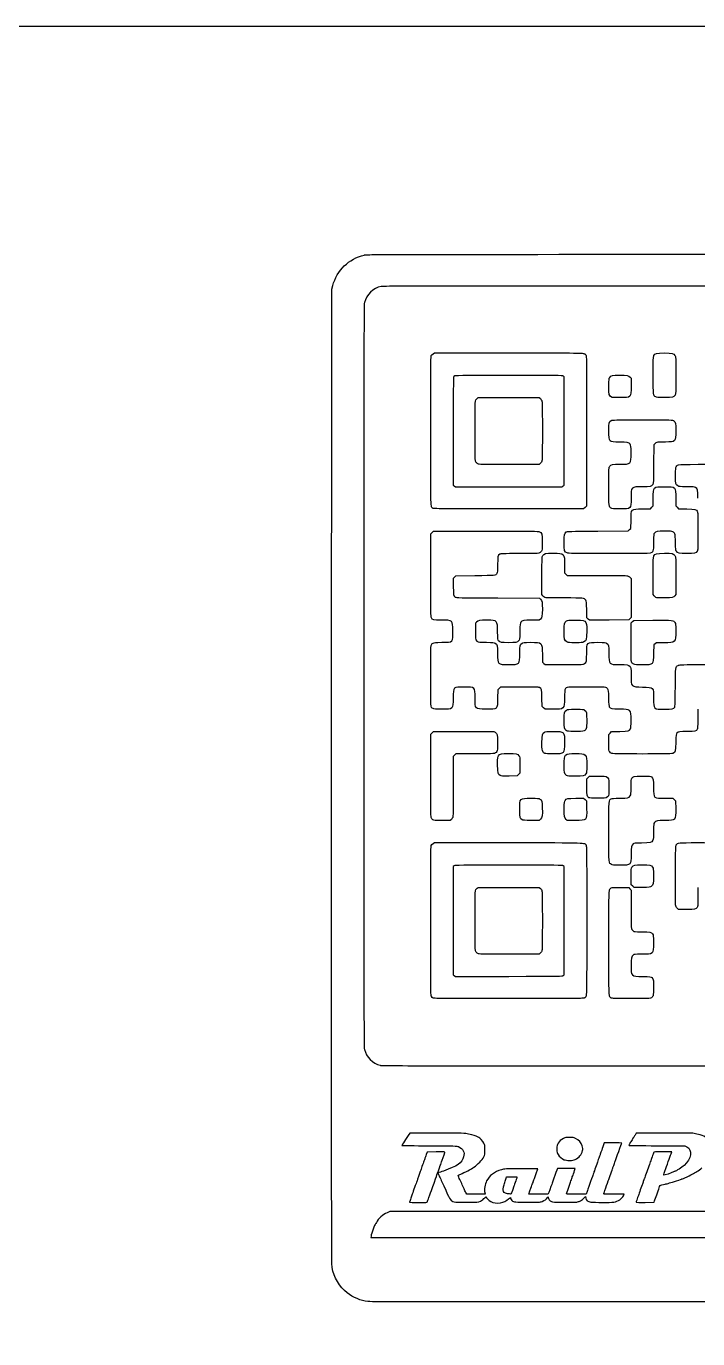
# Model space of a CAD drawing. Extents: x -1 to 1702, y -1 to 1135.
# Drawn here: x 1276.4 to 1483.6, y 445.6 to 850.6 of the extents above; entities that cross this region are included whole.
import ezdxf

# ---------------------------------------------------------------- set-up
doc = ezdxf.new("R2010")
doc.units = 0
doc.layers.get('0').update_dxf_attribs({"linetype": 'CONTINUOUS'})

msp = doc.modelspace()

# ---------------------------------------------------------------- linework, layer by layer
at = {"color": 7}
for points in [[(-1.300459, 850.558845), (1702.300343, 850.558845), (1702.300343, -1.300506), (-1.300459, -1.300506)], [(1456.913359, 736.163947)], [(1470.575358, 736.212922)], [(1456.844284, 701.859818)], [(1443.264334, 688.058866)], [(1470.663108, 674.331354)], [(1443.219484, 660.625532)], [(1443.001159, 633.27799)], [(1436.371909, 626.23579)], [(1422.59336, 619.400478)], [(1443.082309, 619.460981)], [(1450.006684, 612.557546)], [(1442.086909, 557.70656)], [(1401.92231, 550.740275)], [(1456.831009, 550.765768)], [(1445.767384, 500.943322)], [(1425.779509, 490.298384)]]:
    msp.add_lwpolyline(points, close=True, dxfattribs=at)
for points in [[(1370.608761, 619.037936), (1370.639511, 769.397924), (1370.958636, 770.552196)], [(1401.88901, 749.504167), (1402.294985, 749.777767), (1425.227284, 749.777287)], [(1442.023309, 708.746483), (1442.339509, 708.995191), (1442.339509, 725.71983), (1442.339509, 742.44432), (1442.072809, 742.631122)], [(1462.671783, 742.325055), (1462.979508, 741.959355), (1462.979508, 739.502602)], [(1415.52116, 735.717622), (1415.85191, 735.977767), (1425.246484, 735.977767), (1434.641134, 735.977767), (1435.006759, 735.670057)], [(1408.13951, 725.70804), (1408.13951, 708.995348), (1408.45571, 708.746641), (1408.77191, 708.497926), (1425.239509, 708.497926), (1441.707109, 708.497926), (1442.023309, 708.746483)], [(1449.270409, 725.532705), (1449.239659, 702.479318), (1448.791459, 702.068543), (1448.343184, 701.657768), (1425.271459, 701.660768)], [(1470.290583, 721.74843), (1469.999508, 721.438733), (1469.939508, 715.47825)], [(1415.712035, 715.555388), (1415.70881, 715.555395)], [(1435.015684, 715.75095), (1434.647059, 715.397768), (1425.384859, 715.366118)], [(1466.439033, 701.657791), (1468.998483, 701.717791), (1469.409033, 702.166028), (1469.819508, 702.614266), (1469.819508, 704.967893)], [(1476.779508, 704.967893), (1476.779508, 702.614266), (1477.189983, 702.166028), (1477.600533, 701.717791), (1480.159983, 701.657791)], [(1401.870335, 701.868151), (1401.870185, 701.868346)], [(1452.741859, 694.817791), (1462.135008, 694.877791), (1462.527258, 695.269794), (1462.919508, 695.661789), (1462.979508, 698.209793)], [(1401.20786, 681.247291), (1401.23936, 693.973456), (1401.631685, 694.365744), (1402.023935, 694.758031), (1418.170835, 694.789306)], [(1442.459509, 684.337711), (1442.459509, 681.953836), (1442.867509, 681.545836), (1443.275509, 681.137836), (1452.377509, 681.137116)], [(1414.819385, 681.018016), (1408.839485, 680.958016), (1408.489385, 680.566126), (1408.13936, 680.174229), (1408.13936, 677.721774)], [(1435.773109, 674.887329), (1435.499509, 675.293327), (1435.499959, 681.065581)], [(1462.671783, 680.525071), (1462.979508, 680.159371), (1462.979508, 674.170472), (1462.979508, 668.181572), (1462.629408, 667.789682), (1462.279308, 667.397784), (1456.214884, 667.364559), (1450.150459, 667.331334), (1449.754984, 667.684344), (1449.754984, 667.684449)], [(1470.093108, 674.887329), (1469.819508, 675.293327), (1469.819508, 681.007456)], [(1476.779058, 681.065581), (1476.779508, 675.293327), (1476.505908, 674.887329)], [(1421.90666, 674.178017), (1434.773959, 674.118017), (1435.085059, 673.806917)], [(1449.754984, 667.684449), (1449.359509, 668.037459), (1449.299509, 670.597644)], [(1415.28821, 666.726662), (1414.97936, 666.359627), (1414.97936, 663.962874)], [(1435.023859, 667.668017), (1434.655609, 667.338017), (1432.347484, 667.331267)], [(1463.008083, 660.58561), (1463.039583, 666.493382), (1463.431833, 666.885609), (1463.824008, 667.277837), (1469.731833, 667.307837)], [(1473.091458, 660.380455), (1470.783408, 660.377455), (1470.391458, 660.027647), (1469.999583, 659.677847), (1469.939583, 657.117647)], [(1435.618459, 656.857832), (1435.679209, 654.357647), (1436.071084, 654.007832), (1436.463034, 653.658032), (1442.384884, 653.658032)], [(1463.851983, 653.71537), (1463.851908, 653.715752)], [(1428.486559, 646.671295), (1422.663935, 646.637995), (1422.27176, 646.245992), (1421.87951, 645.853997), (1421.81951, 643.305993)], [(1438.887784, 639.859458), (1436.455984, 639.857958), (1436.007784, 640.268455), (1435.559509, 640.678953), (1435.499509, 643.238455)], [(1401.203885, 619.545648), (1401.239135, 632.17336), (1401.631385, 632.56564), (1402.02371, 632.957935), (1411.36046, 632.990035), (1420.697285, 633.02221), (1421.106485, 632.746465)], [(1456.139509, 629.555635), (1456.139509, 632.06122), (1456.549984, 632.509458), (1456.960534, 632.957695), (1459.519983, 633.017695)], [(1414.73096, 626.057928), (1408.955135, 626.057928), (1408.547135, 625.649928), (1408.139135, 625.241928), (1408.139135, 616.199928)], [(1457.029009, 626.22805), (1457.029309, 626.22829)], [(1428.659509, 622.679988), (1428.659509, 620.174403), (1428.248959, 619.726166), (1427.838409, 619.277928), (1425.398959, 619.247028)], [(1449.299509, 615.865698), (1449.299509, 618.401921), (1449.707509, 618.809921), (1450.115509, 619.217921), (1452.651709, 619.217921)], [(1445.911309, 612.376166), (1448.343034, 612.377666), (1448.791309, 611.967131), (1449.239509, 611.556611), (1449.276259, 609.149951)], [(1473.469383, 612.377936), (1475.823033, 612.377936), (1476.271308, 611.967401), (1476.719508, 611.556881), (1476.756258, 609.150221)], [(1401.81851, 605.772191), (1401.816035, 605.772641)], [(1407.546485, 605.867929), (1407.17816, 605.537929), (1404.69011, 605.537929)], [(1429.351009, 605.725466), (1429.351009, 605.725766)], [(1435.079959, 605.934349), (1434.683509, 605.537921), (1432.181509, 605.542421)], [(1445.774434, 605.537666), (1443.317734, 605.537666), (1442.950684, 605.846509), (1442.950909, 605.846764)], [(1401.88901, 598.424329), (1402.294985, 598.697929), (1425.141109, 598.697929)], [(1408.40621, 591.551126), (1408.13951, 591.364324), (1408.13951, 574.639834), (1408.13951, 557.915352), (1408.457285, 557.665392), (1408.77506, 557.415432), (1425.304684, 557.446707)], [(1442.086909, 557.70653), (1442.339509, 557.93513), (1442.339509, 574.649734), (1442.339509, 591.364324), (1442.072809, 591.551126)], [(1456.903309, 591.968111), (1456.903534, 591.968111)], [(1463.487783, 585.308479), (1463.039508, 585.719014), (1463.002758, 588.221074)], [(1415.52116, 584.637777), (1415.85191, 584.897929), (1425.253834, 584.897929), (1434.655759, 584.897929), (1435.024009, 584.567929)], [(1459.759833, 584.874597), (1462.286283, 584.837922), (1462.632858, 584.422459), (1462.979508, 584.006982), (1462.979508, 578.268612)], [(1466.379783, 584.897937), (1463.935758, 584.897937), (1463.487783, 585.308479)], [(1480.097883, 578.062182), (1477.595883, 578.057682), (1477.199433, 578.454102), (1477.199058, 578.454357)], [(1415.71226, 564.475535), (1415.70881, 564.47555)], [(1435.015909, 564.671112), (1434.647284, 564.31793), (1425.385084, 564.28628)], [(1403.19191, 509.057969), (1394.74166, 509.057969), (1394.50436, 508.787969)], [(1483.319508, 508.767921), (1481.999508, 509.055621), (1473.274533, 509.057121), (1464.549633, 509.058621), (1464.218658, 508.488621)], [(1402.84361, 503.270211), (1400.03996, 503.237961), (1399.761335, 502.457962)], [(1457.412859, 506.057946), (1454.726134, 506.057946), (1454.287009, 504.827946)], [(1470.929508, 505.195109), (1479.599508, 505.149134), (1480.191108, 504.853859)], [(1475.441283, 502.968591), (1475.573583, 503.298591), (1472.820783, 503.298591)], [(1445.667784, 497.867954), (1445.727784, 498.137954), (1443.007684, 498.137954), (1440.287584, 498.137954), (1440.099109, 497.687954)], [(1403.212385, 496.508549), (1403.34956, 496.859152), (1403.59526, 496.328549)], [(1403.624285, 496.937969), (1403.35256, 496.937969), (1403.656085, 497.747969)], [(1424.464309, 495.167932), (1424.598109, 495.617932), (1426.208809, 495.617932)], [(1417.82126, 490.765349), (1417.94651, 490.217969), (1415.112935, 490.217969), (1412.279435, 490.217969), (1412.020985, 490.727969)], [(1434.388684, 490.245802), (1431.433834, 490.277977), (1431.772534, 491.237977)], [(1449.395434, 491.057939), (1449.119284, 490.277939), (1446.024109, 490.245914)], [(1460.626233, 489.784619), (1460.807283, 490.217969), (1457.693359, 490.217969)], [(1422.72776, 487.589137), (1422.72746, 487.589122)], [(1425.214534, 488.780999), (1425.759784, 489.260962), (1425.838834, 488.900902)], [(1448.316334, 488.920469), (1448.914384, 489.521684), (1448.997859, 489.027584)], [(1467.324333, 487.726379), (1470.109083, 487.758554), (1470.253758, 488.238554), (1470.253758, 488.237932)], [(1457.727334, 484.90866), (1388.517335, 484.87791), (1387.737336, 484.53684)], [(1382.756286, 477.28791), (1382.678286, 476.89791), (1498.473782, 476.89791), (1614.269279, 476.89791), (1614.677204, 477.58791), (1614.679379, 477.58794)], [(1381.729011, 457.101555), (1381.729311, 457.10157)]]:
    msp.add_lwpolyline(points, dxfattribs=at)
for points in [[(1370.958636, 770.552196), (1372.271286, 775.300446), (1375.904736, 778.823929), (1380.686811, 779.985874)], [(1380.686811, 779.985874), (1381.518186, 780.187886), (1387.208811, 780.197929), (1500.839507, 780.197929)], [(1385.915136, 770.283396), (1383.431886, 769.758036), (1381.363611, 767.772651), (1380.718236, 765.294734)], [(1500.819932, 770.417924), (1416.869285, 770.417924), (1386.382311, 770.382224), (1385.915136, 770.283396)], [(1380.718236, 765.294734), (1380.560136, 764.687894), (1380.539211, 751.215074), (1380.539211, 650.117927)], [(1401.333035, 748.934167), (1401.415535, 749.097187), (1401.665735, 749.353687), (1401.88901, 749.504167)], [(1425.227284, 749.777287), (1447.760059, 749.776807), (1448.166184, 749.772787), (1448.543659, 749.542597)], [(1448.543659, 749.542597), (1449.364534, 749.042107), (1449.304609, 751.021454), (1449.270409, 725.532705)], [(1470.029733, 748.937774), (1470.400383, 749.679839), (1470.777108, 749.777377), (1473.273333, 749.777594)], [(1473.273333, 749.777594), (1475.745333, 749.777834), (1476.138033, 749.688434), (1476.536433, 749.034997)], [(1401.18131, 725.735903), (1401.18131, 743.814757), (1401.21431, 748.70019), (1401.333035, 748.934167)], [(1469.819733, 742.84182), (1469.819808, 748.005202), (1469.839233, 748.55571), (1470.029733, 748.937774)], [(1476.536433, 749.034997), (1476.770433, 748.651155), (1476.778608, 748.44384), (1476.778608, 742.877775)], [(1408.35896, 742.619332), (1408.14836, 742.428742), (1408.13951, 741.746625), (1408.13951, 725.70804)], [(1425.192259, 742.817925), (1409.90126, 742.817925), (1408.560935, 742.8021), (1408.35896, 742.619332)], [(1442.072809, 742.631122), (1441.834534, 742.798012), (1440.034909, 742.817925), (1425.192259, 742.817925)], [(1456.139509, 739.42854), (1456.139509, 741.7227), (1456.150759, 741.839242), (1456.413634, 742.230022)], [(1456.413634, 742.230022), (1456.814434, 742.826025), (1457.243359, 742.923375), (1459.499508, 742.930327)], [(1459.499508, 742.930327), (1461.743433, 742.937077), (1462.235733, 742.84332), (1462.671783, 742.325055)], [(1470.575358, 736.212922), (1469.807658, 736.68099), (1469.819508, 736.577302), (1469.819733, 742.84182)], [(1476.778608, 742.877775), (1476.778608, 737.376157), (1476.768108, 737.100547), (1476.544383, 736.733602)], [(1456.913359, 736.163947), (1456.201009, 736.515525), (1456.139509, 736.774815), (1456.139509, 739.42854)], [(1462.979508, 739.502602), (1462.979508, 735.914212), (1463.040258, 735.976275), (1459.541358, 735.980505)], [(1414.85951, 725.629755), (1414.85951, 735.4356), (1414.84301, 735.184207), (1415.52116, 735.717622)], [(1435.006759, 735.670057), (1435.207909, 735.500812), (1435.427734, 735.163312), (1435.495309, 734.920057)], [(1435.495309, 734.920057), (1435.659634, 734.328555), (1435.663609, 717.121335), (1435.502809, 716.53095)], [(1459.541358, 735.980505), (1457.773234, 735.982755), (1457.199559, 736.022655), (1456.913359, 736.163947)], [(1473.275433, 735.978225), (1471.190133, 735.978585), (1470.921258, 736.002), (1470.575358, 736.212922)], [(1476.544383, 736.733602), (1476.121908, 736.040745), (1475.849208, 735.97773), (1473.275433, 735.978225)], [(1456.139509, 725.723295), (1456.139509, 728.303655), (1456.194259, 728.545545), (1456.864309, 728.941508)], [(1456.864309, 728.941508), (1457.164159, 729.118643), (1458.102409, 729.137768), (1466.491833, 729.137768)], [(1466.491833, 729.137768), (1475.736483, 729.137768), (1475.788908, 729.136268), (1476.105708, 728.887178)], [(1476.105708, 728.887178), (1476.723258, 728.401425), (1476.779508, 728.1363), (1476.779508, 725.711865)], [(1401.870185, 701.868346), (1401.131135, 702.326603), (1401.17936, 700.655138), (1401.18131, 725.735903)], [(1415.07881, 716.18517), (1414.87196, 716.570775), (1414.85951, 717.107918), (1414.85951, 725.629755)], [(1459.316208, 722.290995), (1456.064959, 722.30067), (1456.139509, 722.22012), (1456.139509, 725.723295)], [(1476.779508, 725.711865), (1476.779508, 722.28735), (1476.790008, 722.298105), (1473.575433, 722.2971)], [(1462.705383, 721.590023), (1462.294683, 722.200763), (1461.895458, 722.283345), (1459.316208, 722.290995)], [(1462.979508, 718.854068), (1462.979508, 721.079978), (1462.967508, 721.200195), (1462.705383, 721.590023)], [(1473.575433, 722.2971), (1471.232133, 722.29638), (1470.726183, 722.211848), (1470.290583, 721.74843)], [(1459.681608, 715.457768), (1463.031558, 715.457768), (1462.979508, 715.404143), (1462.979508, 718.854068)], [(1415.70881, 715.555395), (1415.48291, 715.676903), (1415.19941, 715.960298), (1415.07881, 716.18517)], [(1425.384859, 715.366118), (1416.584135, 715.336043), (1416.10226, 715.345493), (1415.712035, 715.555388)], [(1435.502809, 716.53095), (1435.437559, 716.2962), (1435.218409, 715.9452), (1435.015684, 715.75095)], [(1456.139509, 708.590101), (1456.139509, 714.435375), (1456.139509, 714.467093), (1456.399684, 714.796125)], [(1456.399684, 714.796125), (1456.858984, 715.38003), (1457.244559, 715.457768), (1459.681608, 715.457768)], [(1469.939508, 715.47825), (1469.883258, 709.877956), (1469.866008, 709.497458), (1469.651658, 709.181641)], [(1476.719508, 711.965941), (1476.719508, 714.049583), (1476.745008, 714.359948), (1476.943458, 714.68763)], [(1476.943458, 714.68763), (1477.397658, 715.437615), (1476.816183, 715.39473), (1487.018058, 715.430625)], [(1469.651658, 709.181641), (1469.226483, 708.554251), (1468.961208, 708.497813), (1466.435433, 708.497318)], [(1477.446183, 708.733666), (1476.768408, 709.152526), (1476.719508, 709.370078), (1476.719508, 711.965941)], [(1480.153683, 708.497318), (1478.051208, 708.497678), (1477.791183, 708.520418), (1477.446183, 708.733666)], [(1456.844284, 701.859818), (1456.124734, 702.306368), (1456.139509, 702.165173), (1456.139509, 708.590101)], [(1462.979508, 704.955668), (1462.979508, 701.598271), (1463.040258, 701.656253), (1459.535433, 701.660963)], [(1466.435433, 708.497318), (1462.991358, 708.496651), (1462.979508, 708.484568), (1462.979508, 704.955668)], [(1469.819508, 704.967893), (1469.819508, 708.559141), (1469.758758, 708.497791), (1473.299508, 708.497791)], [(1473.299508, 708.497791), (1476.839958, 708.497791), (1476.779508, 708.559141), (1476.779508, 704.967893)], [(1482.876708, 708.254693), (1482.514458, 708.475561), (1482.274833, 708.496913), (1480.153683, 708.497318)], [(1483.619508, 704.955668), (1483.619508, 707.466481), (1483.531983, 707.855191), (1482.876708, 708.254693)], [(1425.271459, 701.660768), (1403.760785, 701.663768), (1402.177385, 701.677793), (1401.870335, 701.868151)], [(1459.535433, 701.660963), (1457.551759, 701.663963), (1457.107459, 701.696438), (1456.844284, 701.859818)], [(1462.979508, 698.209793), (1463.063208, 701.764718), (1462.872033, 701.574173), (1466.439033, 701.657791)], [(1480.159983, 701.657791), (1482.910083, 701.593366), (1483.051908, 701.561678), (1483.425558, 700.929143)], [(1483.425558, 700.929143), (1483.597008, 700.638893), (1483.619433, 699.927053), (1483.619058, 694.799281)], [(1418.170835, 694.789306), (1432.950109, 694.817956), (1434.352909, 694.803856), (1434.733834, 694.623121)], [(1434.733834, 694.623121), (1435.487209, 694.265611), (1435.559359, 693.976606), (1435.559359, 691.316821)], [(1442.339509, 691.336869), (1442.339509, 693.726271), (1442.429959, 694.155601), (1443.014134, 694.538461)], [(1443.014134, 694.538461), (1443.328984, 694.744839), (1443.903634, 694.761339), (1452.741859, 694.817791)], [(1470.199683, 694.156149), (1469.953458, 693.843174), (1469.939508, 693.702736), (1469.939508, 691.539496)], [(1473.317733, 694.817791), (1471.056108, 694.817791), (1470.652758, 694.732216), (1470.199683, 694.156149)], [(1475.888958, 694.573216), (1475.440533, 694.790281), (1475.151333, 694.817791), (1473.317733, 694.817791)], [(1476.521658, 694.003216), (1476.443733, 694.202139), (1476.197808, 694.423719), (1475.888958, 694.573216)], [(1476.684258, 691.316371), (1476.664758, 692.615154), (1476.591708, 693.824236), (1476.521658, 694.003216)], [(1483.619058, 694.799281), (1483.618608, 689.192026), (1483.610808, 688.984494), (1483.376433, 688.600569)], [(1435.310809, 688.616814), (1434.748084, 687.849676), (1434.826459, 687.858414), (1428.505159, 687.858204)], [(1435.559359, 691.316821), (1435.559359, 689.117664), (1435.542109, 688.932369), (1435.310809, 688.616814)], [(1443.264334, 688.058866), (1442.455759, 688.394124), (1442.339509, 688.806069), (1442.339509, 691.336869)], [(1469.694033, 688.746526), (1469.236683, 687.801714), (1470.087783, 687.856996), (1456.107109, 687.863979)], [(1469.939508, 691.539496), (1469.939508, 689.481894), (1469.914758, 689.202924), (1469.694033, 688.746526)], [(1476.968058, 688.616371), (1476.739833, 688.927246), (1476.716658, 689.148181), (1476.684258, 691.316371)], [(1480.173333, 687.857979), (1477.823583, 687.858219), (1477.461708, 687.943794), (1476.968058, 688.616371)], [(1483.376433, 688.600569), (1482.980058, 687.950386), (1482.580533, 687.857769), (1480.173333, 687.857979)], [(1421.81891, 684.473979), (1421.818535, 682.392444), (1421.79491, 682.119316), (1421.58536, 681.775674)], [(1422.46901, 687.660196), (1421.880485, 687.274606), (1421.81936, 686.975041), (1421.81891, 684.473979)], [(1428.505159, 687.858204), (1423.380785, 687.858084), (1422.738785, 687.836979), (1422.46901, 687.660196)], [(1435.499959, 681.065581), (1435.500484, 686.643519), (1435.508209, 686.851209), (1435.742584, 687.235059)], [(1435.742584, 687.235059), (1436.140984, 687.888526), (1436.533534, 687.977836), (1439.007559, 687.977836)], [(1439.007559, 687.977836), (1442.422384, 687.977836), (1442.459509, 687.938686), (1442.459509, 684.337711)], [(1456.107109, 687.863979), (1445.124109, 687.869229), (1443.667909, 687.891579), (1443.264334, 688.058866)], [(1469.819508, 681.007456), (1469.819508, 686.312356), (1469.835258, 686.750866), (1470.038808, 687.130441)], [(1470.038808, 687.130441), (1470.443958, 687.885999), (1470.794358, 687.977836), (1473.271458, 687.977836)], [(1473.271458, 687.977836), (1475.745483, 687.977836), (1476.138033, 687.888526), (1476.536433, 687.235059)], [(1476.536433, 687.235059), (1476.770433, 686.851209), (1476.778608, 686.643519), (1476.779058, 681.065581)], [(1401.37406, 668.104292), (1401.19361, 668.484669), (1401.17906, 669.633954), (1401.20786, 681.247291)], [(1421.58536, 681.775674), (1421.15186, 681.064764), (1421.31656, 681.083206), (1414.819385, 681.018016)], [(1452.377509, 681.137116), (1458.215734, 681.136636), (1461.638133, 681.092416), (1461.921783, 681.013606)], [(1461.921783, 681.013606), (1462.165083, 680.946031), (1462.502583, 680.726206), (1462.671783, 680.525071)], [(1408.13936, 677.721774), (1408.13936, 675.101267), (1408.19111, 674.814572), (1408.727885, 674.449697)], [(1408.727885, 674.449697), (1409.01926, 674.251659), (1409.868635, 674.234154), (1421.90666, 674.178017)], [(1435.085059, 673.806917), (1435.518934, 673.372974), (1435.613659, 672.826719), (1435.613659, 670.758017)], [(1436.343109, 674.331354), (1436.180059, 674.413847), (1435.923559, 674.664032), (1435.773109, 674.887329)], [(1442.313334, 674.179607), (1438.015759, 674.181107), (1436.567584, 674.217782), (1436.343109, 674.331354)], [(1449.004984, 673.504209), (1448.553259, 674.171372), (1448.490709, 674.177679), (1442.313334, 674.179607)], [(1449.299509, 670.597644), (1449.246259, 672.880164), (1449.214084, 673.195404), (1449.004984, 673.504209)], [(1470.663108, 674.331354), (1470.500058, 674.413847), (1470.243558, 674.664032), (1470.093108, 674.887329)], [(1473.299508, 674.181377), (1471.665783, 674.181377), (1470.870108, 674.226677), (1470.663108, 674.331354)], [(1476.505908, 674.887329), (1476.056958, 674.221037), (1475.876808, 674.181377), (1473.299508, 674.181377)], [(1404.47741, 667.338032), (1401.973085, 667.338032), (1401.70646, 667.403882), (1401.37406, 668.104292)], [(1435.613659, 670.758017), (1435.613659, 668.610077), (1435.518409, 668.111207), (1435.023859, 667.668017)], [(1407.996335, 664.032924), (1407.945335, 667.392977), (1408.003835, 667.338032), (1404.47741, 667.338032)], [(1418.63981, 667.318187), (1416.21881, 667.363187), (1415.754935, 667.281287), (1415.28821, 666.726662)], [(1421.81936, 663.780197), (1421.735285, 667.337087), (1421.80511, 667.259342), (1418.63981, 667.318187)], [(1428.970609, 666.699669), (1428.739159, 666.387977), (1428.714634, 666.159362), (1428.659359, 663.799007)], [(1432.347484, 667.331267), (1429.818259, 667.323767), (1429.372084, 667.240397), (1428.970609, 666.699669)], [(1442.339509, 663.924122), (1442.339509, 666.296237), (1442.434009, 666.699497), (1443.082309, 667.094762)], [(1443.082309, 667.094762), (1443.445084, 667.315944), (1443.682384, 667.336824), (1445.819509, 667.335617)], [(1445.819509, 667.335617), (1448.396359, 667.334117), (1448.577109, 667.294292), (1449.025909, 666.628344)], [(1449.025909, 666.628344), (1449.286684, 666.241329), (1449.299509, 666.116402), (1449.299509, 663.956237)], [(1469.731833, 667.307837), (1476.191958, 667.340687), (1476.013908, 667.358537), (1476.505983, 666.628329)], [(1476.505983, 666.628329), (1476.766908, 666.241187), (1476.779583, 666.116717), (1476.779583, 663.948212)], [(1401.17951, 650.17213), (1401.17951, 660.257312), (1401.14351, 659.780252), (1401.93536, 660.262892)], [(1401.93536, 660.262892), (1402.28126, 660.473807), (1402.550135, 660.497185), (1404.635435, 660.497582)], [(1404.635435, 660.497582), (1408.11761, 660.498302), (1408.050635, 660.427907), (1407.996335, 664.032924)], [(1414.97936, 663.962874), (1414.97936, 660.421937), (1414.90511, 660.498257), (1418.363435, 660.49759)], [(1418.363435, 660.49759), (1420.448735, 660.49723), (1420.71761, 660.473815), (1421.06351, 660.262892)], [(1421.06351, 660.262892), (1421.75516, 659.841205), (1421.81936, 659.56543), (1421.81936, 657.018032)], [(1422.11936, 660.973629), (1421.899985, 661.219299), (1421.874185, 661.460079), (1421.81936, 663.780197)], [(1425.145534, 660.378707), (1423.003085, 660.377987), (1422.57641, 660.461875), (1422.11936, 660.973629)], [(1428.308284, 660.927189), (1427.876284, 660.467815), (1427.366659, 660.379442), (1425.145534, 660.378707)], [(1428.659359, 663.799007), (1428.600859, 661.290977), (1428.593359, 661.230152), (1428.308284, 660.927189)], [(1428.661159, 657.096167), (1428.661159, 659.588552), (1428.706159, 659.777635), (1429.368859, 660.224432)], [(1429.368859, 660.224432), (1429.756009, 660.485327), (1429.880434, 660.498032), (1432.048984, 660.498032)], [(1432.048984, 660.498032), (1435.573609, 660.498032), (1435.528609, 660.543932), (1435.618459, 656.857832)], [(1443.219484, 660.625532), (1442.443309, 661.009757), (1442.339509, 661.398722), (1442.339509, 663.924122)], [(1445.819509, 660.380567), (1443.936859, 660.378317), (1443.667759, 660.403667), (1443.219484, 660.625532)], [(1448.434009, 660.61663), (1447.987909, 660.414152), (1447.640359, 660.382772), (1445.819509, 660.380567)], [(1449.299509, 663.956237), (1449.299509, 661.266947), (1449.223909, 660.975114), (1448.434009, 660.61663)], [(1449.299209, 657.200132), (1449.299209, 660.527425), (1449.268459, 660.498032), (1452.749584, 660.498032)], [(1452.749584, 660.498032), (1454.918134, 660.498032), (1455.042559, 660.485357), (1455.429709, 660.224432)], [(1455.429709, 660.224432), (1456.092409, 659.777845), (1456.135459, 659.587915), (1456.137409, 657.104185)], [(1463.220483, 654.28105), (1462.982958, 654.66769), (1462.977483, 654.82891), (1463.008083, 660.58561)], [(1476.779583, 663.948212), (1476.779583, 660.41296), (1476.750333, 660.38464), (1473.091458, 660.380455)], [(1421.81936, 657.018032), (1421.81936, 653.579575), (1421.740835, 653.658032), (1425.181084, 653.658032)], [(1425.181084, 653.658032), (1428.714109, 653.658032), (1428.658384, 653.602982), (1428.661159, 657.096167)], [(1448.637559, 653.918185), (1449.221434, 654.377485), (1449.299209, 654.763105), (1449.299209, 657.200132)], [(1456.137409, 657.104185), (1456.137409, 653.633132), (1456.116409, 653.65837), (1459.343283, 653.657365)], [(1469.939583, 657.117647), (1469.854533, 653.48761), (1469.900583, 653.53477), (1466.441433, 653.54215)], [(1442.384884, 653.658032), (1448.278009, 653.658032), (1448.308459, 653.659532), (1448.637559, 653.918185)], [(1459.343283, 653.657365), (1461.748458, 653.655865), (1462.231908, 653.56771), (1462.671483, 653.045312)], [(1462.671483, 653.045312), (1462.978758, 652.68013), (1462.979208, 652.676387), (1462.979208, 650.336957)], [(1463.851908, 653.715752), (1463.638683, 653.808437), (1463.354508, 654.062815), (1463.220483, 654.28105)], [(1466.441433, 653.54215), (1464.823608, 653.5459), (1464.136758, 653.591575), (1463.851983, 653.71537)], [(1476.659208, 646.64353), (1476.725208, 653.106392), (1476.698208, 652.883545), (1477.465458, 653.386367)], [(1477.465458, 653.386367), (1477.759533, 653.579207), (1478.269158, 653.601325), (1483.193733, 653.634947)], [(1483.193733, 653.634947), (1486.166733, 653.655272), (1488.838983, 653.637197), (1489.132008, 653.594222)], [(1380.539211, 650.117927), (1380.539211, 547.791275), (1380.558711, 535.553548), (1380.722586, 534.924208)], [(1401.889985, 640.062768), (1401.15536, 640.496695), (1401.17951, 640.153098), (1401.17951, 650.17213)], [(1462.979208, 650.336957), (1462.979208, 646.717397), (1462.914708, 646.783675), (1466.537058, 646.698032)], [(1411.49951, 646.698032), (1408.07771, 646.698032), (1408.182485, 646.803152), (1408.12226, 643.310373)], [(1414.85951, 643.400132), (1414.85951, 646.745207), (1414.90751, 646.698032), (1411.49951, 646.698032)], [(1434.695434, 646.521332), (1434.362359, 646.67941), (1433.507884, 646.70005), (1428.486559, 646.671295)], [(1435.499509, 643.238455), (1435.433509, 646.045892), (1435.399009, 646.18747), (1434.695434, 646.521332)], [(1442.673034, 646.06645), (1442.568109, 645.88273), (1442.500534, 645.01252), (1442.459509, 643.316058)], [(1449.263584, 646.695932), (1443.080884, 646.698182), (1443.031084, 646.692932), (1442.673034, 646.06645)], [(1455.827959, 646.059332), (1455.350359, 646.701737), (1455.429859, 646.69402), (1449.263584, 646.695932)], [(1456.139509, 643.239333), (1456.084759, 645.51886), (1456.059034, 645.748532), (1455.827959, 646.059332)], [(1466.537058, 646.698032), (1470.010683, 646.615907), (1469.939208, 646.690382), (1469.939208, 643.155933)], [(1476.439533, 640.47787), (1476.564033, 640.696338), (1476.612408, 642.05395), (1476.659208, 646.64353)], [(1404.618035, 639.859795), (1402.586585, 639.858295), (1402.18556, 639.888145), (1401.889985, 640.062768)], [(1408.12226, 643.310373), (1408.06151, 639.77947), (1408.14551, 639.862428), (1404.618035, 639.859795)], [(1418.20181, 639.879115), (1414.79861, 639.93259), (1414.85951, 639.86839), (1414.85951, 643.400132)], [(1421.81951, 643.305993), (1421.73461, 639.699978), (1421.86301, 639.821673), (1418.20181, 639.879115)], [(1442.459509, 643.316058), (1442.373784, 639.770073), (1442.469259, 639.862075), (1438.887784, 639.859458)], [(1443.082309, 639.61477), (1443.445834, 639.83644), (1443.683959, 639.856983), (1445.893309, 639.857403)], [(1445.893309, 639.857403), (1448.159809, 639.857403), (1448.326609, 639.842553), (1448.625709, 639.607248)], [(1456.353034, 640.48894), (1456.248109, 640.67266), (1456.180534, 641.54287), (1456.139509, 643.239333)], [(1459.437408, 639.857695), (1457.045584, 639.857695), (1456.669759, 639.9346), (1456.353034, 640.48894)], [(1462.979058, 636.45583), (1462.978308, 639.837498), (1462.957308, 639.857695), (1459.437408, 639.857695)], [(1469.939208, 643.155933), (1469.939208, 639.842635), (1469.923458, 639.858033), (1473.291183, 639.858033)], [(1473.291183, 639.858033), (1475.644458, 639.858033), (1476.142158, 639.956013), (1476.439533, 640.47787)], [(1483.619208, 639.885873), (1483.575708, 635.53423), (1483.519908, 633.84955), (1483.414083, 633.665065)], [(1442.339509, 636.437845), (1442.339509, 638.816748), (1442.433634, 639.219288), (1443.082309, 639.61477)], [(1443.001159, 633.27799), (1442.422984, 633.73276), (1442.339509, 634.131528), (1442.339509, 636.437845)], [(1448.625709, 639.607248), (1449.242434, 639.122163), (1449.299509, 638.85478), (1449.299509, 636.451623)], [(1449.299509, 636.451623), (1449.299509, 635.231643), (1449.246259, 634.092888), (1449.180709, 633.921063)], [(1462.799508, 633.81472), (1462.939758, 634.110235), (1462.979433, 634.693338), (1462.979058, 636.45583)], [(1421.106485, 632.746465), (1421.775935, 632.29531), (1421.81546, 632.116788), (1421.816885, 629.537928)], [(1435.499959, 629.513838), (1435.499509, 632.087553), (1435.562209, 632.360275), (1436.255359, 632.782735)], [(1436.255359, 632.782735), (1436.601709, 632.993913), (1436.869909, 633.016975), (1438.979509, 633.016975)], [(1438.979509, 633.016975), (1442.446159, 633.016975), (1442.459509, 633.00355), (1442.459509, 629.509855)], [(1445.878159, 633.017845), (1443.447859, 633.017845), (1443.316834, 633.029695), (1443.001159, 633.27799)], [(1448.743234, 633.313248), (1448.425384, 633.01867), (1448.417359, 633.017845), (1445.878159, 633.017845)], [(1449.180709, 633.921063), (1449.115459, 633.74923), (1448.918509, 633.47572), (1448.743234, 633.313248)], [(1459.519983, 633.017695), (1462.322958, 633.083395), (1462.469433, 633.11899), (1462.799508, 633.81472)], [(1477.130283, 632.468913), (1476.845508, 632.166108), (1476.837933, 632.104173), (1476.779208, 629.612928)], [(1480.473408, 633.017395), (1478.072208, 633.015895), (1477.567608, 632.933875), (1477.130283, 632.468913)], [(1483.414083, 633.665065), (1483.075683, 633.075145), (1482.816783, 633.018115), (1480.473408, 633.017395)], [(1421.816885, 629.537928), (1421.816885, 627.400773), (1421.797385, 627.163488), (1421.57606, 626.800705)], [(1435.742359, 626.80108), (1435.521859, 627.162655), (1435.500334, 627.403435), (1435.499959, 629.513838)], [(1442.459509, 629.509855), (1442.459509, 626.119413), (1442.395009, 626.055355), (1438.981384, 626.06257)], [(1456.399309, 626.719773), (1456.151734, 627.03451), (1456.139509, 627.16804), (1456.139509, 629.555635)], [(1476.779208, 629.612928), (1476.712458, 626.771695), (1476.654033, 626.55409), (1475.873733, 626.22805)], [(1421.57606, 626.800705), (1421.12411, 626.05945), (1421.110085, 626.057928), (1414.73096, 626.057928)], [(1421.81951, 622.730246), (1421.81951, 625.067238), (1421.83226, 625.201496), (1422.079685, 625.516278)], [(1422.079685, 625.516278), (1422.53441, 626.09443), (1422.933185, 626.17792), (1425.239509, 626.17792)], [(1425.239509, 626.17792), (1427.545834, 626.17792), (1427.944609, 626.094423), (1428.399334, 625.516278)], [(1428.399334, 625.516278), (1428.647359, 625.201008), (1428.659509, 625.068536), (1428.659509, 622.679988)], [(1436.371909, 626.23579), (1436.158684, 626.328475), (1435.875409, 626.582853), (1435.742359, 626.80108)], [(1438.981384, 626.06257), (1437.346384, 626.06632), (1436.657134, 626.11177), (1436.371909, 626.23579)], [(1442.342134, 622.664051), (1442.349634, 626.109948), (1442.414134, 626.17801), (1445.837659, 626.17771)], [(1445.837659, 626.17771), (1449.264259, 626.17771), (1449.299284, 626.141635), (1449.298909, 622.637906)], [(1457.029309, 626.22829), (1456.825759, 626.316933), (1456.542259, 626.5381), (1456.399309, 626.719773)], [(1475.873733, 626.22805), (1475.286783, 625.982808), (1457.592409, 625.983355), (1457.029009, 626.22805)], [(1401.30041, 606.462206), (1401.206885, 606.784736), (1401.17861, 610.608813), (1401.203885, 619.545648)], [(1422.59336, 619.400456), (1421.877335, 619.760958), (1421.81951, 620.009703), (1421.81951, 622.730246)], [(1443.082309, 619.460981), (1442.431234, 619.857911), (1442.339209, 620.256401), (1442.342134, 622.664051)], [(1449.064384, 619.973726), (1448.641909, 619.280868), (1448.369209, 619.217861), (1445.795434, 619.218348)], [(1449.298909, 622.637906), (1449.298609, 620.588051), (1449.274909, 620.319123), (1449.064384, 619.973726)], [(1370.757111, 467.63745), (1370.598786, 468.55692), (1370.581536, 486.165884), (1370.608761, 619.037936)], [(1408.139135, 616.199928), (1408.139135, 611.112723), (1408.088135, 606.947989), (1408.02551, 606.677929)], [(1425.398959, 619.247028), (1423.398935, 619.221678), (1422.893585, 619.249278), (1422.59336, 619.400478)], [(1445.795434, 619.218348), (1443.684259, 619.218348), (1443.444409, 619.240248), (1443.082309, 619.460981)], [(1450.006684, 612.557546), (1449.339034, 612.920441), (1449.299509, 613.105376), (1449.299509, 615.865698)], [(1452.651709, 619.217921), (1456.246234, 619.217921), (1456.139509, 619.322756), (1456.139509, 615.792401)], [(1456.139509, 615.792401), (1456.139509, 612.317396), (1456.198009, 612.375663), (1452.700984, 612.382721)], [(1462.744383, 613.133756), (1462.955433, 613.479896), (1462.978758, 613.749611), (1462.979883, 615.857936)], [(1462.979883, 615.857936), (1462.979883, 617.968376), (1463.003883, 618.232458), (1463.213058, 618.549858)], [(1463.213058, 618.549858), (1463.624958, 619.174728), (1463.793708, 619.209078), (1466.473308, 619.213691)], [(1466.473308, 619.213691), (1468.832658, 619.217441), (1468.962483, 619.205891), (1469.277858, 618.957791)], [(1469.277858, 618.957791), (1469.861733, 618.498491), (1469.939508, 618.112871), (1469.939508, 615.675836)], [(1469.939508, 615.675836), (1469.939508, 612.337758), (1469.896758, 612.377936), (1473.469383, 612.377936)], [(1428.659509, 608.957928), (1428.659509, 612.455418), (1428.581659, 612.378146), (1432.103584, 612.377486)], [(1432.103584, 612.377486), (1434.244534, 612.377486), (1434.517309, 612.353936), (1434.861859, 612.143906)], [(1434.861859, 612.143906), (1435.479709, 611.767151), (1435.547434, 611.526086), (1435.598584, 609.521133)], [(1442.360584, 609.219551), (1442.395834, 611.212668), (1442.421334, 611.430423), (1442.651059, 611.739551)], [(1442.651059, 611.739551), (1443.094159, 612.335531), (1443.292459, 612.374253), (1445.911309, 612.376166)], [(1452.700984, 612.382721), (1450.880734, 612.386471), (1450.245784, 612.427571), (1450.006684, 612.557546)], [(1456.139509, 602.030599), (1456.139509, 612.214196), (1456.111009, 611.810921), (1456.855609, 612.195911)], [(1456.855609, 612.195911), (1457.134159, 612.339971), (1457.685559, 612.377936), (1459.499508, 612.377936)], [(1459.499508, 612.377936), (1462.046883, 612.377936), (1462.322658, 612.442136), (1462.744383, 613.133756)], [(1429.351009, 605.725766), (1428.727759, 606.063941), (1428.659509, 606.382946), (1428.659509, 608.957928)], [(1435.598584, 609.521133), (1435.663084, 607.002851), (1435.580584, 606.435184), (1435.079959, 605.934349)], [(1442.950909, 605.846764), (1442.398159, 606.311839), (1442.317009, 606.775654), (1442.360584, 609.219551)], [(1449.276259, 609.149951), (1449.332509, 605.468966), (1449.399409, 605.537666), (1445.774434, 605.537666)], [(1476.756258, 609.150221), (1476.812508, 605.511994), (1476.835608, 605.537936), (1473.486933, 605.537936)], [(1401.816035, 605.772641), (1401.561785, 605.927681), (1401.388085, 606.160001), (1401.30041, 606.462206)], [(1404.69011, 605.537929), (1402.43561, 605.537929), (1402.165985, 605.560354), (1401.81851, 605.772191)], [(1408.02551, 606.677929), (1407.95951, 606.390949), (1407.76661, 606.065224), (1407.546485, 605.867929)], [(1432.181509, 605.542421), (1430.202934, 605.546171), (1429.610809, 605.584496), (1429.351009, 605.725466)], [(1470.199458, 604.876294), (1469.953233, 604.563319), (1469.939283, 604.422881), (1469.939283, 602.259641)], [(1473.486933, 605.537936), (1471.043958, 605.537936), (1470.658908, 605.460439), (1470.199458, 604.876294)], [(1456.903534, 591.968111), (1456.087159, 592.465879), (1456.139509, 591.776741), (1456.139509, 602.030599)], [(1469.693808, 599.466671), (1469.309058, 598.671799), (1468.943508, 598.577936), (1466.233008, 598.577936)], [(1469.939283, 602.259641), (1469.939283, 600.202039), (1469.914533, 599.923061), (1469.693808, 599.466671)], [(1401.18206, 574.577937), (1401.18206, 592.720564), (1401.21431, 597.620321), (1401.333035, 597.854329)], [(1401.333035, 597.854329), (1401.415535, 598.017349), (1401.665735, 598.273856), (1401.88901, 598.424329)], [(1425.141109, 598.697929), (1450.286884, 598.697929), (1448.571109, 598.751254), (1449.056434, 597.955151)], [(1449.056434, 597.955151), (1449.297109, 597.560411), (1449.298609, 597.414994), (1449.299059, 574.656064)], [(1463.640933, 598.317791), (1463.056758, 597.858296), (1462.979283, 597.473261), (1462.979283, 595.030301)], [(1466.233008, 598.577936), (1464.094983, 598.577936), (1463.953608, 598.563761), (1463.640933, 598.317791)], [(1476.682608, 588.917937), (1476.717858, 597.135581), (1476.733608, 597.697721), (1476.936933, 597.997594)], [(1476.936933, 597.997594), (1477.410483, 598.695101), (1477.437258, 598.697936), (1483.551858, 598.697936)], [(1483.551858, 598.697936), (1489.623333, 598.697936), (1489.684083, 598.691936), (1490.199708, 598.036294)], [(1425.239509, 591.737929), (1410.439685, 591.737929), (1408.644485, 591.717979), (1408.40621, 591.551126)], [(1442.072809, 591.551126), (1441.834534, 591.718009), (1440.039334, 591.737929), (1425.239509, 591.737929)], [(1459.541133, 591.738379), (1457.526259, 591.738379), (1457.238259, 591.763879), (1456.903309, 591.968111)], [(1462.979283, 595.030301), (1462.979283, 591.719119), (1462.998783, 591.737696), (1459.541133, 591.738379)], [(1463.246958, 591.140539), (1463.659083, 591.753454), (1464.066033, 591.843476), (1466.459283, 591.850976)], [(1466.459283, 591.850976), (1468.773483, 591.858476), (1469.136783, 591.772159), (1469.630733, 591.099551)], [(1463.002758, 588.221074), (1462.966758, 590.674541), (1462.972008, 590.731241), (1463.246958, 591.140539)], [(1469.916183, 588.579552), (1469.958933, 586.055944), (1469.867433, 585.600177), (1469.231508, 585.172324)], [(1469.630733, 591.099551), (1469.856858, 590.791751), (1469.882658, 590.564014), (1469.916183, 588.579552)], [(1476.723858, 579.504357), (1476.680358, 579.863824), (1476.661608, 584.099937), (1476.682608, 588.917937)], [(1414.85951, 574.549909), (1414.85951, 584.355754), (1414.84301, 584.104369), (1415.52116, 584.637777)], [(1435.024009, 584.567929), (1435.244134, 584.370634), (1435.436809, 584.044909), (1435.503034, 583.757937)], [(1435.503034, 583.757937), (1435.655809, 583.095912), (1435.652584, 566.001852), (1435.503034, 565.45112)], [(1456.139509, 567.73793), (1456.139509, 585.443749), (1456.091509, 584.320677), (1456.868509, 584.722572)], [(1456.868509, 584.722572), (1457.173759, 584.880454), (1457.646259, 584.905294), (1459.759833, 584.874597)], [(1469.231508, 585.172324), (1468.839933, 584.908797), (1468.726983, 584.897937), (1466.379783, 584.897937)], [(1483.619058, 584.819802), (1483.618383, 579.346197), (1483.607808, 579.061497), (1483.386333, 578.726022)], [(1477.199058, 578.454357), (1476.882858, 578.770602), (1476.786708, 578.982942), (1476.723858, 579.504357)], [(1462.979508, 578.268612), (1462.979508, 572.042495), (1462.987008, 571.99487), (1463.641158, 571.478067)], [(1483.386333, 578.726022), (1482.973833, 578.100304), (1482.807783, 578.066794), (1480.097883, 578.062182)], [(1401.41306, 551.246023), (1401.18581, 551.590798), (1401.181085, 552.06326), (1401.18206, 574.577937)], [(1415.07881, 565.105332), (1414.87196, 565.490937), (1414.85951, 566.028072), (1414.85951, 574.549909)], [(1449.299059, 574.656064), (1449.299509, 549.504838), (1449.350809, 551.232718), (1448.589034, 550.782658)], [(1463.641158, 571.478067), (1463.954583, 571.23152), (1464.093483, 571.21793), (1466.299533, 571.21793)], [(1466.299533, 571.21793), (1468.861458, 571.21793), (1469.240583, 571.141587), (1469.644983, 570.544287)], [(1456.831009, 550.765775), (1456.097059, 551.16401), (1456.139509, 550.122275), (1456.139509, 567.73793)], [(1469.879508, 567.737922), (1469.879508, 564.211602), (1469.926758, 564.257922), (1466.307558, 564.257922)], [(1469.644983, 570.544287), (1469.858808, 570.228507), (1469.879508, 569.98064), (1469.879508, 567.737922)], [(1415.70881, 564.47555), (1415.48291, 564.597057), (1415.19941, 564.880452), (1415.07881, 565.105332)], [(1425.385084, 564.28628), (1416.58436, 564.256205), (1416.102485, 564.265655), (1415.71226, 564.475535)], [(1435.503034, 565.45112), (1435.437784, 565.216355), (1435.218634, 564.865362), (1435.015909, 564.671112)], [(1463.641158, 563.99777), (1463.062608, 563.5427), (1462.979508, 563.144802), (1462.979508, 560.829905)], [(1466.307558, 564.257922), (1464.093258, 564.257922), (1463.954658, 564.244422), (1463.641158, 563.99777)], [(1462.979508, 560.829905), (1462.979508, 557.472102), (1462.947258, 557.502762), (1466.540283, 557.417922)], [(1425.304684, 557.446707), (1441.367734, 557.477082), (1441.841509, 557.484432), (1442.086909, 557.70656)], [(1466.540283, 557.417922), (1469.029833, 557.359122), (1469.087283, 557.351997), (1469.392308, 557.065107)], [(1469.392308, 557.065107), (1469.885958, 556.60073), (1469.963358, 556.11176), (1469.919633, 553.73591)], [(1401.92231, 550.740275), (1401.769835, 550.82489), (1401.540635, 551.052478), (1401.41306, 551.246023)], [(1425.220984, 550.582175), (1406.72786, 550.585925), (1402.144985, 550.616675), (1401.92231, 550.740275)], [(1448.589034, 550.782658), (1448.265559, 550.591558), (1446.709459, 550.578223), (1425.220984, 550.582175)], [(1462.979508, 550.5845), (1458.063259, 550.58675), (1457.108509, 550.615175), (1456.831009, 550.765768)], [(1469.627958, 551.216383), (1469.149608, 550.572808), (1469.238183, 550.58123), (1462.979508, 550.5845)], [(1469.919633, 553.73591), (1469.882883, 551.744503), (1469.857383, 551.525405), (1469.627958, 551.216383)], [(1380.722586, 534.924208), (1381.326186, 532.606911), (1383.286386, 530.628328), (1385.594061, 530.007088)], [(1385.594061, 530.007088), (1386.155211, 529.856008), (1401.169535, 529.836306), (1500.959207, 529.855671)], [(1393.807835, 507.737969), (1393.30901, 506.890536), (1392.868085, 506.182911), (1392.52106, 505.672829)], [(1394.50436, 508.787969), (1394.373785, 508.639469), (1394.06036, 508.166969), (1393.807835, 507.737969)], [(1412.860985, 508.814211), (1411.705085, 509.045369), (1411.20551, 509.057969), (1403.19191, 509.057969)], [(1415.598335, 507.952596), (1415.14751, 508.256399), (1414.27151, 508.532114), (1412.860985, 508.814211)], [(1416.02846, 507.737969), (1415.96696, 507.737969), (1415.773535, 507.834554), (1415.598335, 507.952596)], [(1417.59491, 505.964819), (1417.270235, 506.553269), (1416.22361, 507.737969), (1416.02846, 507.737969)], [(1442.146609, 507.462779), (1441.314034, 507.039554), (1440.863209, 506.639481), (1440.459709, 505.965816)], [(1443.959509, 507.780854), (1442.912584, 507.774854), (1442.681284, 507.734579), (1442.146609, 507.462779)], [(1445.867734, 507.455939), (1445.237884, 507.750681), (1445.026684, 507.786666), (1443.959509, 507.780854)], [(1447.878934, 505.181136), (1447.565209, 506.213961), (1446.890209, 506.977454), (1445.867734, 507.455939)], [(1463.279508, 507.019544), (1463.081508, 506.679006), (1462.771983, 506.174999), (1462.591683, 505.899501)], [(1463.763558, 507.778649), (1463.695308, 507.701684), (1463.477508, 507.360081), (1463.279508, 507.019544)], [(1464.218658, 508.488621), (1464.036558, 508.175121), (1463.831808, 507.855629), (1463.763558, 507.778649)], [(1485.959508, 507.838281), (1485.285333, 508.278119), (1484.828133, 508.439106), (1483.319508, 508.767921)], [(1392.52106, 505.672829), (1392.399335, 505.493999), (1392.29981, 505.322631), (1392.29981, 505.292016)], [(1392.29981, 505.292016), (1392.29981, 505.261416), (1396.09331, 505.217241), (1400.72981, 505.193849)], [(1399.761335, 502.457962), (1399.60811, 502.028962), (1399.43711, 501.515962), (1399.381385, 501.317962)], [(1400.72981, 505.193849), (1408.701785, 505.153649), (1409.189135, 505.138874), (1409.69981, 504.922371)], [(1405.56056, 503.090211), (1405.64216, 503.290154), (1405.48466, 503.300579), (1402.84361, 503.270211)], [(1404.54866, 500.236109), (1404.62771, 500.550719), (1405.313135, 502.483994), (1405.56056, 503.090211)], [(1409.69981, 504.922371), (1411.176485, 504.296294), (1411.737185, 503.216031), (1411.323785, 501.793829)], [(1417.523885, 501.729449), (1417.90751, 502.493489), (1417.91966, 502.562677), (1417.913735, 503.957969)], [(1417.913735, 503.957969), (1417.906235, 505.278576), (1417.881485, 505.444971), (1417.59491, 505.964819)], [(1440.459709, 505.965816), (1440.146659, 505.443254), (1440.119509, 505.302156), (1440.119509, 504.197931)], [(1440.119509, 504.197931), (1440.119509, 503.096136), (1440.145759, 502.957011), (1440.444709, 502.497914)], [(1440.444709, 502.497914), (1440.858709, 501.861412), (1441.711834, 501.146459), (1442.368684, 500.885654)], [(1445.767384, 500.943322), (1446.974659, 501.505499), (1447.708759, 502.409722), (1447.984159, 503.673891)], [(1447.984159, 503.673891), (1448.115709, 504.277664), (1448.104459, 504.438621), (1447.878934, 505.181136)], [(1453.499509, 502.637069), (1453.499509, 502.542089), (1453.397209, 502.233419), (1453.272184, 501.951149)], [(1453.673734, 503.203874), (1453.577884, 502.987131), (1453.499509, 502.732087), (1453.499509, 502.637069)], [(1454.287009, 504.827946), (1454.045509, 504.151446), (1453.769509, 503.420609), (1453.673734, 503.203874)], [(1460.099508, 505.998471), (1460.099508, 506.031171), (1458.890508, 506.057946), (1457.412859, 506.057946)], [(1458.174409, 500.597969), (1458.226909, 500.795969), (1458.681933, 502.078694), (1459.184958, 503.448471)], [(1459.184958, 503.448471), (1459.687983, 504.818249), (1460.099508, 505.965749), (1460.099508, 505.998471)], [(1462.591683, 505.899501), (1462.411383, 505.624019), (1462.262883, 505.363169), (1462.261683, 505.319841)], [(1462.261683, 505.319841), (1462.261683, 505.276491), (1466.161008, 505.220384), (1470.929508, 505.195109)], [(1469.955933, 503.088591), (1469.894433, 502.973091), (1469.667783, 502.365592), (1469.452458, 501.738592)], [(1472.820783, 503.298591), (1470.321708, 503.298591), (1470.057633, 503.279241), (1469.955933, 503.088591)], [(1474.734708, 501.018592), (1475.050533, 501.909592), (1475.368458, 502.787091), (1475.441283, 502.968591)], [(1480.191108, 504.853859), (1482.038058, 503.932011), (1481.618208, 501.153112), (1479.320358, 499.090229)], [(1398.347435, 498.377962), (1398.186335, 497.882962), (1398.006635, 497.369962), (1397.948135, 497.237962)], [(1398.96026, 500.117962), (1398.78431, 499.655962), (1398.50861, 498.872962), (1398.347435, 498.377962)], [(1399.381385, 501.317962), (1399.325885, 501.119962), (1399.13621, 500.579962), (1398.96026, 500.117962)], [(1403.656085, 497.747969), (1403.823035, 498.193469), (1403.98751, 498.665969), (1404.021635, 498.797969)], [(1404.021635, 498.797969), (1404.055385, 498.929969), (1404.16781, 499.226129), (1404.27071, 499.456109)], [(1404.27071, 499.456109), (1404.37361, 499.686089), (1404.49871, 500.037089), (1404.54866, 500.236109)], [(1411.323785, 501.793829), (1410.75401, 499.833854), (1409.479535, 498.928237), (1405.08791, 497.362829)], [(1410.47981, 496.463909), (1411.49876, 496.864934), (1413.76436, 498.042532), (1414.52066, 498.564254)], [(1414.52066, 498.564254), (1415.64401, 499.339192), (1417.08776, 500.860799), (1417.523885, 501.729449)], [(1429.049809, 498.105494), (1424.228284, 498.061769), (1423.865659, 498.043319), (1423.01981, 497.799674)], [(1434.179809, 498.072719), (1434.179809, 498.116369), (1431.871309, 498.131144), (1429.049809, 498.105494)], [(1433.159434, 495.077977), (1433.573809, 496.194727), (1434.179809, 497.973419), (1434.179809, 498.072719)], [(1442.368684, 500.885654), (1442.711809, 500.749424), (1443.253834, 500.679112), (1444.019509, 500.671559)], [(1444.019509, 500.671559), (1444.980559, 500.662109), (1445.254909, 500.704709), (1445.767384, 500.943322)], [(1451.998684, 498.437939), (1451.757034, 497.777939), (1451.514409, 497.075947), (1451.459584, 496.877947)], [(1452.741484, 500.537947), (1452.574684, 500.042939), (1452.240409, 499.097939), (1451.998684, 498.437939)], [(1453.272184, 501.951149), (1453.147159, 501.668887), (1452.908359, 501.032939), (1452.741484, 500.537947)], [(1456.743259, 496.577969), (1457.018284, 497.336969), (1457.289259, 498.092962), (1457.345434, 498.257969)], [(1457.345434, 498.257969), (1457.401684, 498.422969), (1457.589484, 498.935969), (1457.762959, 499.397969)], [(1457.762959, 499.397969), (1457.936509, 499.859962), (1458.121684, 500.399969), (1458.174409, 500.597969)], [(1468.222233, 498.258592), (1467.996108, 497.631592), (1467.662058, 496.686592), (1467.479808, 496.158592)], [(1469.452458, 501.738592), (1469.028858, 500.505097), (1468.852458, 500.006092), (1468.222233, 498.258592)], [(1473.118383, 496.119734), (1473.042183, 496.195919), (1473.256383, 496.936094), (1473.719958, 498.198592)], [(1473.719958, 498.198592), (1473.962283, 498.858592), (1474.418958, 500.127592), (1474.734708, 501.018592)], [(1479.320358, 499.090229), (1478.664483, 498.501434), (1476.787308, 497.298592), (1476.524358, 497.298592)], [(1483.259508, 497.208772), (1483.820508, 497.562209), (1484.522508, 498.077174), (1484.819508, 498.353159)], [(1396.870985, 494.111969), (1396.810985, 494.049269), (1396.70756, 493.808969), (1396.64081, 493.577969)], [(1396.97981, 494.402287), (1396.97981, 494.305312), (1396.93106, 494.174662), (1396.870985, 494.111969)], [(1397.948135, 497.237962), (1397.705585, 496.690822), (1396.97981, 494.565389), (1396.97981, 494.402287)], [(1400.62061, 489.257947), (1401.34871, 491.245597), (1402.026635, 493.130377), (1402.325585, 493.997947)], [(1402.325585, 493.997947), (1402.85936, 495.546997), (1403.07431, 496.155689), (1403.212385, 496.508549)], [(1403.59526, 496.328549), (1404.09581, 495.247612), (1404.30236, 494.792594), (1405.19771, 492.797947)], [(1405.08791, 497.362829), (1404.43241, 497.129152), (1403.77376, 496.937969), (1403.624285, 496.937969)], [(1409.978435, 495.123149), (1409.74946, 495.609989), (1409.60666, 496.047074), (1409.66096, 496.094437)], [(1409.66096, 496.094437), (1409.71496, 496.141762), (1410.08381, 496.308059), (1410.47981, 496.463909)], [(1411.46471, 491.897969), (1411.02311, 492.876599), (1410.447935, 494.124637), (1409.978435, 495.123149)], [(1418.418335, 494.357969), (1417.90541, 493.316737), (1417.624385, 491.625712), (1417.82126, 490.765349)], [(1423.01981, 497.799674), (1420.86071, 497.177654), (1419.192785, 495.930134), (1418.418335, 494.357969)], [(1424.082034, 493.877932), (1424.218684, 494.339932), (1424.390734, 494.920432), (1424.464309, 495.167932)], [(1426.208809, 495.617932), (1427.094709, 495.617932), (1427.819509, 495.600382), (1427.819509, 495.579007)], [(1427.391934, 494.349007), (1427.156809, 493.693927), (1426.890259, 492.941962), (1426.799734, 492.677962)], [(1427.819509, 495.579007), (1427.819509, 495.557557), (1427.627134, 495.004079), (1427.391934, 494.349007)], [(1432.735609, 493.877977), (1432.797109, 494.075977), (1432.988059, 494.615977), (1433.159434, 495.077977)], [(1438.989934, 494.595134), (1438.938934, 494.395574), (1438.826434, 494.099842), (1438.739809, 493.937954)], [(1440.099109, 497.687954), (1439.807434, 496.991354), (1439.093134, 494.999639), (1438.989934, 494.595134)], [(1443.648634, 492.083504), (1443.916384, 492.872459), (1444.275034, 493.895954), (1444.445584, 494.357954)], [(1444.445584, 494.357954), (1444.616134, 494.819954), (1444.805284, 495.359954), (1444.865809, 495.557954)], [(1444.865809, 495.557954), (1444.926559, 495.755954), (1445.022784, 496.025954), (1445.080084, 496.157954)], [(1445.080084, 496.157954), (1445.250784, 496.551457), (1445.603659, 497.578057), (1445.667784, 497.867954)], [(1451.041384, 495.677939), (1450.753609, 494.918819), (1450.284709, 493.609987), (1449.837634, 492.317939)], [(1451.459584, 496.877947), (1451.404834, 496.679939), (1451.216509, 496.139947), (1451.041384, 495.677939)], [(1454.889559, 491.357969), (1455.318934, 492.540637), (1455.618934, 493.386239), (1455.953734, 494.357969)], [(1455.953734, 494.357969), (1456.112959, 494.819969), (1456.468234, 495.818969), (1456.743259, 496.577969)], [(1466.768058, 494.178592), (1466.673933, 493.881592), (1466.515983, 493.422592), (1466.416983, 493.158592)], [(1467.043833, 494.958592), (1466.986083, 494.826592), (1466.862183, 494.475592), (1466.768058, 494.178592)], [(1467.479808, 496.158592), (1467.297633, 495.630592), (1467.101433, 495.090592), (1467.043833, 494.958592)], [(1476.078033, 497.128829), (1475.483283, 496.811834), (1473.203508, 496.034557), (1473.118383, 496.119734)], [(1474.420908, 493.587997), (1474.893108, 493.725532), (1475.657508, 493.946557), (1476.119508, 494.079157)], [(1476.524358, 497.298592), (1476.453858, 497.298592), (1476.253233, 497.222197), (1476.078033, 497.128829)], [(1476.119508, 494.079157), (1477.358808, 494.434859), (1478.384058, 494.791499), (1478.513508, 494.911912)], [(1478.513508, 494.911912), (1478.576508, 494.970187), (1478.714583, 495.017939), (1478.821008, 495.017939)], [(1478.821008, 495.017939), (1478.927358, 495.017939), (1479.254058, 495.132209), (1479.547008, 495.271889)], [(1479.547008, 495.271889), (1481.717433, 496.306949), (1482.360783, 496.642589), (1483.259508, 497.208772)], [(1396.015835, 491.777969), (1395.738785, 491.018969), (1395.44051, 490.181969), (1395.35291, 489.917969)], [(1396.64081, 493.577969), (1396.57406, 493.346969), (1396.292885, 492.536969), (1396.015835, 491.777969)], [(1405.19771, 492.797947), (1407.026285, 488.724434), (1407.22871, 488.378452), (1407.990935, 488.023612)], [(1412.020985, 490.727969), (1411.878785, 491.008469), (1411.62851, 491.534969), (1411.46471, 491.897969)], [(1423.499509, 491.574592), (1423.499509, 491.847014), (1423.574659, 492.287714), (1423.666534, 492.553919)], [(1424.908309, 490.399334), (1423.959634, 490.503877), (1423.499509, 490.887712), (1423.499509, 491.574592)], [(1423.666534, 492.553919), (1423.758409, 492.820132), (1423.945384, 493.415932), (1424.082034, 493.877932)], [(1425.779509, 490.298354), (1425.680509, 490.312004), (1425.288484, 490.357454), (1424.908309, 490.399334)], [(1426.799734, 492.677962), (1426.078684, 490.575232), (1425.949909, 490.274902), (1425.779509, 490.298384)], [(1431.772534, 491.237977), (1432.251034, 492.594547), (1432.400884, 493.003799), (1432.519534, 493.277977)], [(1432.519534, 493.277977), (1432.576534, 493.409977), (1432.673884, 493.679977), (1432.735609, 493.877977)], [(1437.425209, 490.305802), (1437.380209, 490.255102), (1436.013859, 490.228124), (1434.388684, 490.245802)], [(1438.490659, 493.280774), (1438.355584, 492.745574), (1437.520159, 490.412917), (1437.425209, 490.305802)], [(1438.739809, 493.937954), (1438.653184, 493.776059), (1438.541059, 493.480334), (1438.490659, 493.280774)], [(1446.024109, 490.245914), (1443.067009, 490.215314), (1442.934109, 490.223564), (1443.045334, 490.431479)], [(1443.045334, 490.431479), (1443.109084, 490.551157), (1443.380884, 491.294564), (1443.648634, 492.083504)], [(1449.837634, 492.317939), (1449.746284, 492.053939), (1449.547234, 491.486939), (1449.395434, 491.057939)], [(1457.693359, 490.217969), (1455.280909, 490.217969), (1454.580109, 490.251794), (1454.582059, 490.367969)], [(1454.582059, 490.367969), (1454.582059, 490.450469), (1454.721784, 490.895969), (1454.889559, 491.357969)], [(1466.416983, 493.158592), (1465.958208, 491.934359), (1465.232658, 489.894869), (1465.179033, 489.678592)], [(1470.253758, 488.237932), (1470.333333, 488.501932), (1470.621408, 489.338939), (1470.894033, 490.097939)], [(1470.894033, 490.097939), (1471.166583, 490.856939), (1471.502358, 491.813639), (1471.640133, 492.223949)], [(1471.640133, 492.223949), (1471.888833, 492.964612), (1471.895208, 492.971279), (1472.523558, 493.153949)], [(1472.523558, 493.153949), (1472.871633, 493.255139), (1473.247758, 493.337939), (1473.359358, 493.337939)], [(1473.359358, 493.337939), (1473.470958, 493.337939), (1473.948633, 493.450462), (1474.420908, 493.587997)], [(1394.90366, 488.631037), (1394.744135, 488.187224), (1394.64206, 487.795732), (1394.67671, 487.761029)], [(1394.67671, 487.761029), (1394.71121, 487.726379), (1395.939485, 487.697954), (1397.40581, 487.697954)], [(1395.35291, 489.917969), (1395.265385, 489.653969), (1395.063185, 489.074842), (1394.90366, 488.631037)], [(1397.40581, 487.697954), (1399.83986, 487.697954), (1400.077535, 487.716254), (1400.137385, 487.907947)], [(1400.137385, 487.907947), (1400.173385, 488.023447), (1400.390885, 488.630947), (1400.62061, 489.257947)], [(1407.990935, 488.023612), (1408.537085, 487.769369), (1408.70141, 487.758757), (1412.09981, 487.758367)], [(1412.09981, 487.758367), (1416.32081, 487.758367), (1416.55361, 487.805242), (1417.58981, 488.874929)], [(1417.58981, 488.874929), (1417.93631, 489.232634), (1418.21981, 489.463732), (1418.21981, 489.388477)], [(1418.21981, 489.388477), (1418.21981, 489.189359), (1419.20651, 488.234212), (1419.67691, 487.978004)], [(1419.67691, 487.978004), (1420.514285, 487.521884), (1421.606885, 487.382624), (1422.72776, 487.589137)], [(1422.72746, 487.589122), (1423.652134, 487.759492), (1424.534284, 488.182259), (1425.214534, 488.780999)], [(1425.838834, 488.900902), (1425.882334, 488.702887), (1426.052134, 488.435279), (1426.216234, 488.306219)], [(1426.216234, 488.306219), (1426.861234, 487.798874), (1427.227384, 487.757939), (1431.119509, 487.757939)], [(1431.119509, 487.757939), (1434.643534, 487.757939), (1434.875734, 487.771664), (1435.526959, 488.017964)], [(1435.526959, 488.017964), (1436.382934, 488.341709), (1436.896609, 488.701837), (1437.190909, 489.184567)], [(1437.190909, 489.184567), (1437.406384, 489.537884), (1437.418609, 489.542579), (1437.419059, 489.272099)], [(1437.419059, 489.272099), (1437.419809, 488.804699), (1437.857584, 488.233289), (1438.403584, 487.987087)], [(1438.403584, 487.987087), (1438.867984, 487.777649), (1439.227009, 487.757939), (1442.575609, 487.757939)], [(1442.575609, 487.757939), (1446.125659, 487.757939), (1446.262459, 487.766714), (1446.978859, 488.038589)], [(1446.978859, 488.038589), (1447.490209, 488.232689), (1447.902709, 488.504662), (1448.316334, 488.920469)], [(1448.997859, 489.027584), (1449.111334, 488.356259), (1449.604984, 487.990889), (1450.621459, 487.825979)], [(1450.621459, 487.825979), (1451.592784, 487.668389), (1456.676284, 487.659487), (1457.617984, 487.813754)], [(1457.617984, 487.813754), (1459.035258, 488.045857), (1460.225508, 488.825692), (1460.626233, 489.784619)], [(1465.012758, 489.198592), (1464.868233, 488.873677), (1464.543408, 487.900754), (1464.541233, 487.786379)], [(1464.541233, 487.786379), (1464.541233, 487.735679), (1465.792683, 487.708657), (1467.324333, 487.726379)], [(1465.179033, 489.678592), (1465.146033, 489.546592), (1465.071483, 489.330592), (1465.012758, 489.198592)], [(1387.737336, 484.53684), (1386.387036, 483.946417), (1385.057736, 482.738932), (1384.413711, 481.51791)], [(1526.937332, 485.05866), (1526.937332, 484.979782), (1503.489332, 484.928962), (1457.727334, 484.90866)], [(1384.137486, 481.09791), (1383.950361, 480.96789), (1382.928486, 478.149292), (1382.756286, 477.28791)], [(1384.413711, 481.51791), (1384.309311, 481.31991), (1384.185036, 481.13091), (1384.137486, 481.09791)], [(1375.419636, 459.786008), (1372.994061, 461.708153), (1371.281286, 464.59245), (1370.757111, 467.63745)], [(1381.729311, 457.10157), (1379.689311, 457.34088), (1377.132411, 458.428695), (1375.419636, 459.786008)], [(1501.259207, 457.02339), (1435.952209, 457.015365), (1382.163636, 457.05054), (1381.729011, 457.101555)]]:
    msp.add_open_spline(points, degree=3, dxfattribs=at)

doc.saveas('drawing.dxf')
